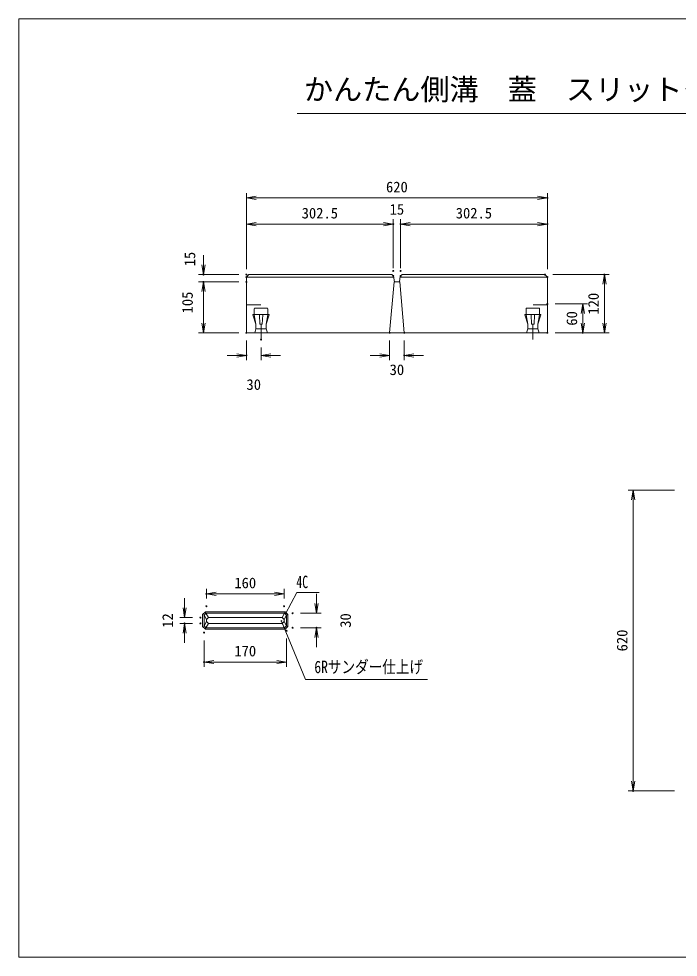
# Model space of a CAD drawing. Units: millimetres, scale not verified. Extents: x 1573 to 15247, y 1105 to 10775.
# Drawn here: x 1573 to 8368, y 1105 to 10775 of the extents above; entities that cross this region are included whole.
import ezdxf
from ezdxf.enums import TextEntityAlignment as Align

# ---------------------------------------------------------------- set-up
doc = ezdxf.new("R2010")
doc.units = ezdxf.units.MM
doc.header["$LTSCALE"] = 20
doc.header["$PDMODE"] = 32
doc.header["$PDSIZE"] = 10
doc.linetypes.add('USER4', pattern=[25.31, 12.7, -6.3, 0.01, -6.3])
for name, color, linetype, lineweight in [('0_2', 7, 'Continuous', 18), ('D-STR-DIM（寸法）', 7, 'Continuous', 18), ('D-STR-STR1（構造物）', 7, 'Continuous', 18), ('D-STR（構造物外形線）', 1, 'Continuous', 18), ('D-TTL(外枠）', 2, 'Continuous', 18), ('D-TTL-LINE（枠内）', 2, 'Continuous', 18), ('用紙-作図レイヤ', 7, 'Continuous', 18)]:
    doc.layers.add(name, color=color, linetype=linetype, lineweight=lineweight)
doc.layers.add('用紙-用紙-GR1_02', color=7, linetype='Continuous')
doc.styles.add('ＭＳ ゴシック', font='')
doc.styles.get('ＭＳ ゴシック').set_extended_font_data('MS Gothic')

# ---------------------------------------------------------------- blocks, each defined once
blk = doc.blocks.new('-000-_OPEN')
at = {"color": 7, "linetype": 'Continuous', "lineweight": 9}
for p, q in [((-1, 0.1667), (0, 0)), ((0, 0), (-1, -0.1667)), ((0, 0), (-1, 0))]:
    blk.add_line(p, q, dxfattribs=at)

msp = doc.modelspace()

# ---------------------------------------------------------------- linework, layer by layer
at = {"layer": '0_2'}
for p, q in [((4323.06, 4643.73), (4437.19, 4864.95)), ((4437.19, 4864.95), (4667.19, 4864.95)), ((4323.06, 4643.73), (4325.19, 4653.5)), ((4323.06, 4643.73), (4327.65, 4652.61)), ((4323.06, 4643.73), (4329.79, 4651.12))]:
    msp.add_line(p, q, dxfattribs=at)
at = {"layer": 'D-STR-DIM（寸法）'}
for p, q in [((3919.47, 8193.92), (3919.47, 8978.97)), ((4019.47, 8928.97), (6919.47, 8928.97)), ((7019.47, 8193.92), (7019.47, 8978.97)), ((3919.47, 8193.92), (3919.47, 8709.3)), ((5431.97, 8256.21), (5431.97, 8709.3)), ((5431.97, 8206.21), (5431.97, 8709.3)), ((5506.97, 8256.21), (5506.97, 8709.3)), ((5506.97, 8206.21), (5506.97, 8709.3)), ((7019.47, 8193.92), (7019.47, 8709.3)), ((4019.47, 8659.3), (5331.97, 8659.3)), ((5331.97, 8659.3), (5231.97, 8659.3)), ((5606.97, 8659.3), (6919.47, 8659.3)), ((5606.97, 8659.3), (5706.97, 8659.3)), ((3475.46, 8238.92), (3475.46, 8338.92)), ((3839.47, 8138.92), (3425.46, 8138.92)), ((7074.47, 8138.92), (7657.24, 8138.92)), ((3839.47, 8063.92), (3425.46, 8063.92)), ((3839.47, 8063.92), (3425.46, 8063.92)), ((7607.24, 7638.92), (7607.24, 8038.92)), ((3475.46, 7963.92), (3475.46, 7863.92)), ((3475.46, 7638.92), (3475.46, 7963.92)), ((7099.47, 7836.42), (7434.34, 7836.42)), ((7384.34, 7736.42), (7384.34, 7638.92)), ((3839.47, 7538.92), (3425.46, 7538.92)), ((3919.47, 7458.92), (3919.47, 7255.48)), ((5394.47, 7458.92), (5394.47, 7255.48)), ((5544.47, 7458.92), (5544.47, 7255.48)), ((7099.47, 7538.92), (7657.24, 7538.92)), ((7099.47, 7538.92), (7434.34, 7538.92)), ((4069.47, 7389.13), (4069.47, 7255.48)), ((3819.47, 7305.48), (3719.47, 7305.48)), ((4169.47, 7305.48), (4269.47, 7305.48)), ((5294.47, 7305.48), (5194.47, 7305.48)), ((5644.47, 7305.48), (5744.47, 7305.48)), ((8330.44, 5918.98), (7852.65, 5918.98)), ((7902.65, 5818.98), (7902.65, 2918.98)), ((3507.02, 4801.94), (3507.02, 4899.34)), ((4207.02, 4849.34), (3607.02, 4849.34)), ((4307.02, 4801.94), (4307.02, 4899.34)), ((4640.48, 4749.76), (4640.48, 4849.76)), ((3282.25, 4704.76), (3282.25, 4804.76)), ((4474.52, 4649.76), (4690.48, 4649.76)), ((3364.52, 4604.76), (3232.25, 4604.76)), ((3364.52, 4544.76), (3232.25, 4544.76)), ((4474.52, 4499.76), (4690.48, 4499.76)), ((3282.25, 4444.76), (3282.25, 4344.76)), ((3482.02, 4369.76), (3482.02, 4096.98)), ((4332.02, 4389.76), (4332.02, 4096.98)), ((4640.48, 4399.76), (4640.48, 4299.76)), ((4232.02, 4146.98), (3582.02, 4146.98)), ((8330.44, 2818.98), (7852.65, 2818.98))]:
    msp.add_line(p, q, dxfattribs=at)
for p in [(7019.47, 8928.97), (5431.97, 8659.3), (5506.97, 8659.3), (7019.47, 8659.3), (3475.46, 8138.92), (3919.47, 8138.92), (5431.97, 8176.21), (5431.97, 8126.21), (5506.97, 8176.21), (5506.97, 8126.21), (6994.47, 8138.92), (7607.24, 8138.92), (3475.46, 8063.92), (3919.47, 8113.92), (3919.47, 8113.92), (3919.47, 8063.92), (3919.47, 8063.92), (7019.47, 8113.92), (7019.47, 8113.92), (7019.47, 7836.42), (3919.47, 7538.92), (3919.47, 7538.92), (5394.47, 7538.92), (5544.47, 7538.92), (7019.47, 7538.92), (7019.47, 7538.92), (7384.34, 7538.92), (4069.47, 7469.13), (3919.47, 7305.48), (5544.47, 7305.48), (3507.02, 4849.34), (3507.02, 4721.94), (4307.02, 4721.94), (4394.52, 4649.76), (3282.25, 4544.76), (3444.52, 4604.76), (3444.52, 4544.76), (3482.02, 4449.76), (4332.02, 4469.76), (4394.52, 4499.76), (4640.48, 4499.76), (3482.02, 4146.98), (7902.65, 2818.98)]:
    msp.add_point(p, dxfattribs=at)
at = {"layer": 'D-STR-STR1（構造物）', "linetype": 'USER4'}
for p, q in [((4065.79, 7826.42), (3919.47, 7826.42)), ((6873.14, 7826.42), (7019.47, 7826.42))]:
    msp.add_line(p, q, dxfattribs=at)
at = {"layer": 'D-STR-STR1（構造物）'}
for p, q in [((3999.47, 7728.92), (3999.47, 7786.42)), ((4006.97, 7793.92), (4131.97, 7793.92)), ((4139.47, 7786.42), (4139.47, 7728.92)), ((6799.47, 7786.42), (6799.47, 7728.92)), ((6931.97, 7793.92), (6806.97, 7793.92)), ((6939.47, 7728.92), (6939.47, 7786.42)), ((4016.97, 7628.92), (3985.86, 7724.64)), ((3988.97, 7728.92), (4149.97, 7728.92)), ((4016.97, 7628.92), (4000.24, 7724.48)), ((4056.97, 7628.92), (4052.19, 7724.42)), ((4056.47, 7728.92), (4134.97, 7728.92)), ((4059.97, 7728.92), (4082.47, 7728.92)), ((4086.74, 7724.42), (4081.97, 7628.92)), ((4153.08, 7724.64), (4121.97, 7628.92)), ((4138.69, 7724.48), (4121.97, 7628.92)), ((6785.86, 7724.64), (6816.97, 7628.92)), ((6949.97, 7728.92), (6788.97, 7728.92)), ((6800.24, 7724.48), (6816.97, 7628.92)), ((6882.47, 7728.92), (6803.97, 7728.92)), ((6852.19, 7724.42), (6856.97, 7628.92)), ((6878.97, 7728.92), (6856.47, 7728.92)), ((6881.97, 7628.92), (6886.74, 7724.42)), ((6921.97, 7628.92), (6953.08, 7724.64)), ((6921.97, 7628.92), (6938.69, 7724.48)), ((4016.97, 7578.92), (4004.47, 7538.92)), ((4016.97, 7578.92), (4016.97, 7628.92)), ((4121.97, 7578.92), (4016.97, 7578.92)), ((4081.97, 7628.92), (4056.97, 7628.92)), ((4069.47, 7482.53), (4069.47, 7622.11)), ((4069.47, 7469.13), (4069.47, 7608.71)), ((4069.47, 7469.13), (4069.47, 7608.71)), ((4121.97, 7578.92), (4121.97, 7628.92)), ((4121.97, 7578.92), (4134.47, 7538.92)), ((6816.97, 7578.92), (6804.47, 7538.92)), ((6816.97, 7578.92), (6816.97, 7628.92)), ((6816.97, 7578.92), (6921.97, 7578.92)), ((6856.97, 7628.92), (6881.97, 7628.92)), ((6869.47, 7482.53), (6869.47, 7622.11)), ((6869.47, 7469.13), (6869.47, 7608.71)), ((6869.47, 7469.13), (6869.47, 7608.71)), ((6921.97, 7578.92), (6921.97, 7628.92)), ((6921.97, 7578.92), (6934.47, 7538.92))]:
    msp.add_line(p, q, dxfattribs=at)
for centre, radius, start, end in [((4006.97, 7786.42), 7.5, 90, 180), ((4131.97, 7786.42), 7.5, 0, 90), ((6806.97, 7786.42), 7.5, 90, 180), ((6931.97, 7786.42), 7.5, 0, 90), ((3990.36, 7724.64), 4.5, 108.00415, 180), ((4004.74, 7724.48), 4.5, 99.92624, 180), ((4056.69, 7724.42), 4.5, 92.8624, 180), ((4082.24, 7724.42), 4.5, 0, 87.1376), ((4134.19, 7724.48), 4.5, 0, 80.07376), ((4148.58, 7724.64), 4.5, 0, 71.99585), ((6790.36, 7724.64), 4.5, 108.00415, 180), ((6804.74, 7724.48), 4.5, 99.92624, 180), ((6856.69, 7724.42), 4.5, 92.8624, 180), ((6882.24, 7724.42), 4.5, 0, 87.1376), ((6934.19, 7724.48), 4.5, 0, 80.07376), ((6948.58, 7724.64), 4.5, 0, 71.99585)]:
    msp.add_arc(centre, radius, start, end, dxfattribs=at)
at = {"layer": 'D-STR（構造物外形線）'}
for p, q in [((3944.47, 8138.92), (3919.47, 8113.92)), ((3944.47, 8138.92), (5416.97, 8138.92)), ((5416.97, 8138.92), (5434.43, 8124.12)), ((5434.43, 8124.12), (5444.47, 8063.92)), ((5504.5, 8124.12), (5494.47, 8063.92)), ((5521.97, 8138.92), (5504.5, 8124.12)), ((5521.97, 8138.92), (5674.47, 8138.92)), ((5674.47, 8138.92), (6994.47, 8138.92)), ((7019.47, 8113.92), (6994.47, 8138.92)), ((3919.47, 7538.92), (3919.47, 8113.92)), ((3919.47, 8113.92), (5436.13, 8113.92)), ((5439.47, 8063.92), (5394.47, 7538.92)), ((5439.47, 8063.92), (5499.47, 8063.92)), ((5499.47, 8063.92), (5544.47, 7538.92)), ((5502.8, 8113.92), (5657.47, 8113.92)), ((7019.47, 8113.92), (5657.47, 8113.92)), ((7019.47, 7538.92), (7019.47, 8113.92)), ((3919.47, 7538.92), (7019.47, 7538.92))]:
    msp.add_line(p, q, dxfattribs=at)
at = {"layer": 'D-STR（構造物外形線）', "color": 7}
for p, q in [((3495.81, 4664.76), (3467.02, 4635.98)), ((3502.02, 4649.76), (3482.02, 4629.76)), ((3502.02, 4649.76), (3495.81, 4664.76)), ((4318.24, 4664.76), (3495.81, 4664.76)), ((3502.02, 4649.76), (3527.02, 4604.76)), ((4312.02, 4649.76), (3502.02, 4649.76)), ((4312.02, 4649.76), (4287.02, 4604.76)), ((4312.02, 4649.76), (4318.24, 4664.76)), ((4312.02, 4649.76), (4332.02, 4629.76)), ((4347.02, 4635.98), (4318.24, 4664.76)), ((3482.02, 4629.76), (3467.02, 4635.98)), ((3467.02, 4635.98), (3467.02, 4513.55)), ((3482.02, 4629.76), (3507.02, 4584.76)), ((3482.02, 4629.76), (3482.02, 4519.76)), ((3482.02, 4519.76), (3507.02, 4564.76)), ((3527.02, 4604.76), (3507.02, 4584.76)), ((3507.02, 4584.76), (3507.02, 4564.76)), ((3527.02, 4544.76), (3507.02, 4564.76)), ((4287.02, 4604.76), (3527.02, 4604.76)), ((4287.02, 4604.76), (4307.02, 4584.76)), ((4287.02, 4544.76), (4307.02, 4564.76)), ((4332.02, 4629.76), (4307.02, 4584.76)), ((4307.02, 4584.76), (4307.02, 4564.76)), ((4332.02, 4519.76), (4307.02, 4564.76)), ((4332.02, 4629.76), (4347.02, 4635.98)), ((4332.02, 4629.76), (4332.02, 4519.76)), ((4347.02, 4513.55), (4347.02, 4635.98)), ((3482.02, 4519.76), (3467.02, 4513.55)), ((3467.02, 4513.55), (3495.81, 4484.76)), ((3482.02, 4519.76), (3502.02, 4499.76)), ((3495.81, 4484.76), (3502.02, 4499.76)), ((3495.81, 4484.76), (4318.24, 4484.76)), ((3502.02, 4499.76), (3527.02, 4544.76)), ((4312.02, 4499.76), (3502.02, 4499.76)), ((4287.02, 4544.76), (3527.02, 4544.76)), ((4312.02, 4499.76), (4287.02, 4544.76)), ((4332.02, 4519.76), (4312.02, 4499.76)), ((4318.24, 4484.76), (4312.02, 4499.76)), ((4318.24, 4484.76), (4347.02, 4513.55)), ((4332.02, 4519.76), (4347.02, 4513.55))]:
    msp.add_line(p, q, dxfattribs=at)
at = {"layer": 'D-TTL(外枠）'}
for p, q in [((15246.76, 10774.88), (1573.24, 10774.88)), ((1573.24, 1105.12), (1573.24, 10774.88)), ((1573.24, 1105.12), (15246.76, 1105.12))]:
    msp.add_line(p, q, dxfattribs=at)
at = {"layer": 'D-TTL-LINE（枠内）'}
msp.add_line((4443.36, 9798.49), (12387.27, 9798.49), dxfattribs=at)
at = {"layer": '用紙-作図レイヤ'}
for p, q in [((4277.02, 4574.76), (4527.52, 3967.28)), ((4277.02, 4574.76), (4280.84, 4565.52)), ((4277.02, 4574.76), (4283.1, 4566.82)), ((4277.02, 4574.76), (4278.31, 4564.85)), ((4527.52, 3967.28), (5785.73, 3967.28))]:
    msp.add_line(p, q, dxfattribs=at)

# ---------------------------------------------------------------- block references
at = {"layer": 'D-STR-DIM（寸法）', "xscale": 100, "yscale": 100}
for p, rotation in [((3919.47, 8928.97), 180), ((3919.47, 8659.3), 180), ((5506.97, 8659.3), 180), ((5506.97, 8659.3), 180), ((3475.46, 8138.92), 270), ((7607.24, 8138.92), 90), ((3475.46, 8063.92), 90), ((3475.46, 8063.92), 90), ((7384.34, 7836.42), 90), ((3475.46, 7538.92), 270), ((7384.34, 7538.92), 270), ((7607.24, 7538.92), 270), ((4069.47, 7305.48), 180), ((5544.47, 7305.48), 180), ((7902.65, 5918.98), 90), ((3507.02, 4849.34), 180), ((4640.48, 4649.76), 270), ((3282.25, 4604.76), 270), ((3282.25, 4544.76), 90), ((4640.48, 4499.76), 90), ((3482.02, 4146.98), 180), ((7902.65, 2818.98), 270)]:
    msp.add_blockref('-000-_OPEN', p, dxfattribs=dict(at, rotation=rotation))
for p in [(7019.47, 8928.97), (5431.97, 8659.3), (5431.97, 8659.3), (7019.47, 8659.3), (3919.47, 7305.48), (5394.47, 7305.48), (4307.02, 4849.34), (4332.02, 4146.98)]:
    msp.add_blockref('-000-_OPEN', p, dxfattribs=at)

# ---------------------------------------------------------------- texts
at = {"layer": '0_2', "style": 'ＭＳ ゴシック', "width": 0.7}
msp.add_text('4C', height=128.3, dxfattribs=at).set_placement((4432.68, 4869.95), align=Align.BOTTOM_LEFT)
at = {"layer": 'D-STR-DIM（寸法）', "style": 'ＭＳ ゴシック'}
for s, p in [('620', (5356.97, 8953.97)), ('302.5', (4488.22, 8684.3)), ('15', (5394.47, 8723.41)), ('302.5', (6075.72, 8684.3)), ('30', (5394.47, 7070.81)), ('30', (3919.47, 6917.98)), ('160', (3794.52, 4874.34)), ('170', (3794.52, 4171.98))]:
    msp.add_text(s, height=110, dxfattribs=at).set_placement(p, align=Align.BOTTOM_LEFT)
for s, p in [('15', (3424.05, 8223.88)), ('105', (3398.97, 7738.92)), ('120', (7582.24, 7726.42)), ('60', (7359.34, 7612.67)), ('12', (3194.75, 4499.76)), ('30', (5027.98, 4499.76)), ('620', (7877.65, 4256.48))]:
    msp.add_text(s, height=110, rotation=90, dxfattribs=at).set_placement(p, align=Align.BOTTOM_LEFT)
at = {"layer": '用紙-作図レイヤ', "style": 'ＭＳ ゴシック', "width": 0.8}
msp.add_text('6Rサンダー仕上げ', height=128.3, dxfattribs=at).set_placement((4618.88, 3994.05), align=Align.BOTTOM_LEFT)
at = {"layer": '用紙-用紙-GR1_02', "style": 'ＭＳ ゴシック'}
msp.add_text('かんたん側溝\u3000蓋\u3000スリットタイプS型\u3000500', height=219.9, dxfattribs=at).set_placement((4511.52, 9871.06), align=Align.BOTTOM_LEFT)

doc.saveas('drawing.dxf')
